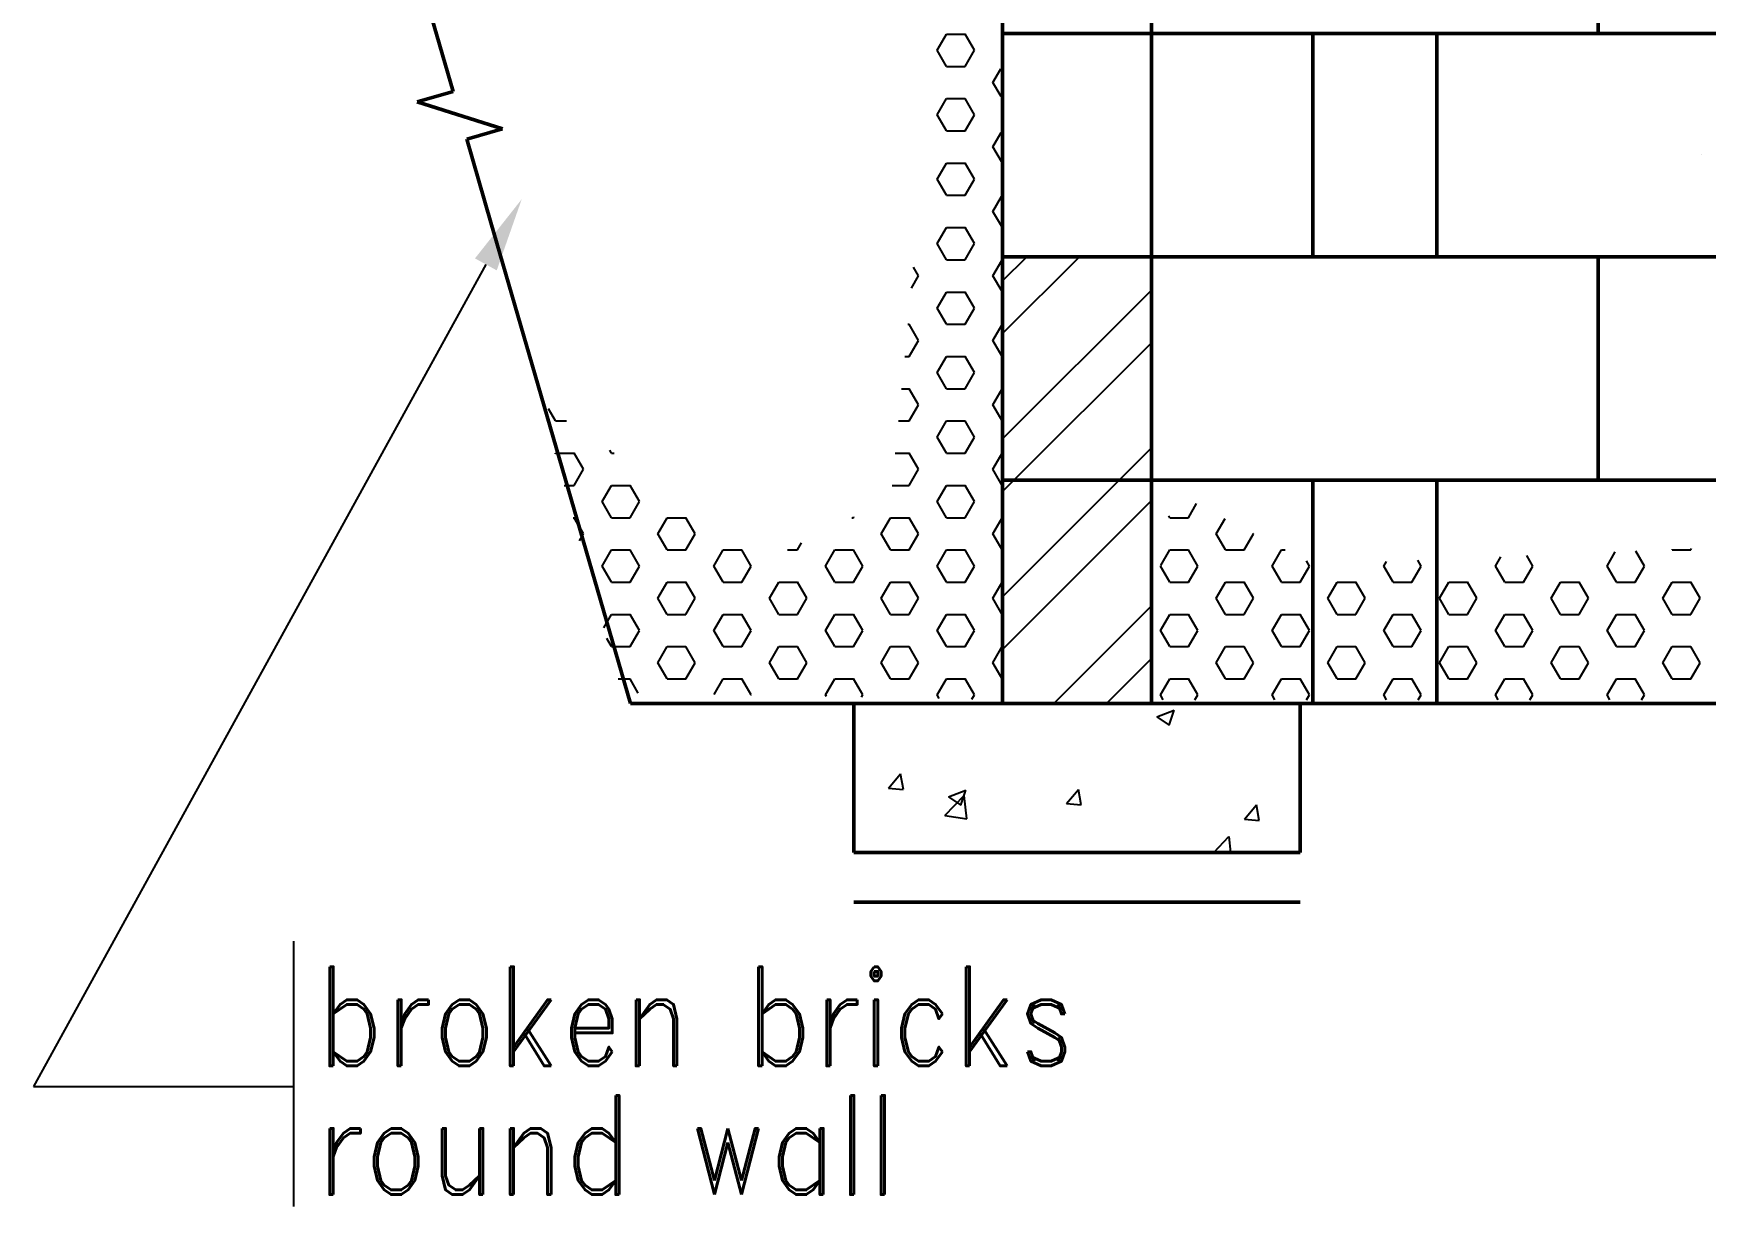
# Model space of a CAD drawing. Header units: inches. Extents: x 23 to 2032867, y 13 to 664695.
# Drawn here: x 1071447 to 1074207, y 493692 to 495628 of the extents above; entities that cross this region are included whole.
import ezdxf

# ---------------------------------------------------------------- set-up
doc = ezdxf.new("R2010")
doc.units = ezdxf.units.IN
doc.header["$MEASUREMENT"] = 0
doc.layers.add('PLUMBING', color=8, linetype='Continuous')
doc.layers.add('TXT2', color=7, linetype='Continuous', lineweight=0)
doc.layers.add('WALLS', color=7, linetype='Continuous', lineweight=50)
doc.styles.add('RomanS', font='romans.shx')
doc.styles.add('TXT1', font='romand__.ttf', dxfattribs={"width": 0.8, "height": 100})

msp = doc.modelspace()

# ---------------------------------------------------------------- linework, layer by layer
at = {"color": 0}
for p, q in [((1072938.674, 495599.992, 0), (1072954.03, 495626.59, 0)), ((1072954.03, 495626.59, 0), (1072984.743, 495626.59, 0)), ((1073000.099, 495599.992, 0), (1072984.743, 495626.59, 0)), ((1072954.03, 495573.395, 0), (1072938.674, 495599.992, 0)), ((1072984.743, 495573.395, 0), (1073000.099, 495599.992, 0)), ((1072954.03, 495573.395, 0), (1072984.743, 495573.395, 0)), ((1073030.811, 495546.797, 0), (1073043.934, 495569.526, 0)), ((1073044.159, 495523.679, 0), (1073030.811, 495546.797, 0)), ((1072938.674, 495493.601, 0), (1072954.03, 495520.199, 0)), ((1072954.03, 495520.199, 0), (1072984.743, 495520.199, 0)), ((1073000.099, 495493.601, 0), (1072984.743, 495520.199, 0)), ((1072954.03, 495467.003, 0), (1072938.674, 495493.601, 0)), ((1072984.743, 495467.003, 0), (1073000.099, 495493.601, 0)), ((1072954.03, 495467.003, 0), (1072984.743, 495467.003, 0)), ((1073030.811, 495440.406, 0), (1073044.451, 495464.03, 0)), ((1073044.684, 495416.377, 0), (1073030.811, 495440.406, 0)), ((1072938.674, 495387.21, 0), (1072954.03, 495413.808, 0)), ((1072954.03, 495413.808, 0), (1072984.743, 495413.808, 0)), ((1073000.099, 495387.21, 0), (1072984.743, 495413.808, 0)), ((1072954.03, 495360.612, 0), (1072938.674, 495387.21, 0)), ((1072984.743, 495360.612, 0), (1073000.099, 495387.21, 0)), ((1072954.03, 495360.612, 0), (1072984.743, 495360.612, 0)), ((1073030.811, 495334.014, 0), (1073044.968, 495358.533, 0)), ((1073045.21, 495309.076, 0), (1073030.811, 495334.014, 0)), ((1072938.674, 495280.819, 0), (1072954.03, 495307.417, 0)), ((1072954.03, 495307.417, 0), (1072984.743, 495307.417, 0)), ((1073000.099, 495280.819, 0), (1072984.743, 495307.417, 0)), ((1072954.03, 495254.221, 0), (1072938.674, 495280.819, 0)), ((1072984.743, 495254.221, 0), (1073000.099, 495280.819, 0)), ((1072907.961, 495227.623, 0), (1072899.569, 495242.159, 0)), ((1072954.03, 495254.221, 0), (1072984.743, 495254.221, 0)), ((1073030.811, 495227.623, 0), (1073045.484, 495253.037, 0)), ((1072896.149, 495207.164, 0), (1072907.961, 495227.623, 0)), ((1073045.735, 495201.774, 0), (1073030.811, 495227.623, 0)), ((1072938.674, 495174.428, 0), (1072954.03, 495201.025, 0)), ((1072954.03, 495201.025, 0), (1072984.743, 495201.025, 0)), ((1073000.099, 495174.428, 0), (1072984.743, 495201.025, 0)), ((1072890.352, 495147.83, 0), (1072892.605, 495147.83, 0)), ((1072907.961, 495121.232, 0), (1072892.605, 495147.83, 0)), ((1072954.03, 495147.83, 0), (1072938.674, 495174.428, 0)), ((1072954.03, 495147.83, 0), (1072984.743, 495147.83, 0)), ((1072984.743, 495147.83, 0), (1073000.099, 495174.428, 0)), ((1073030.811, 495121.232, 0), (1073046.001, 495147.541, 0)), ((1072892.605, 495094.634, 0), (1072907.961, 495121.232, 0)), ((1073046.168, 495094.634, 0), (1073030.811, 495121.232, 0)), ((1072885.154, 495094.634, 0), (1072892.605, 495094.634, 0)), ((1072938.674, 495068.036, 0), (1072954.03, 495094.634, 0)), ((1072954.03, 495094.634, 0), (1072984.743, 495094.634, 0)), ((1073000.099, 495068.036, 0), (1072984.743, 495094.634, 0)), ((1073046.168, 495094.634, 0), (1073046.26, 495094.634, 0)), ((1072954.03, 495041.439, 0), (1072938.674, 495068.036, 0)), ((1072984.743, 495041.439, 0), (1073000.099, 495068.036, 0)), ((1072879.956, 495041.439, 0), (1072892.605, 495041.439, 0)), ((1072907.961, 495014.841, 0), (1072892.605, 495041.439, 0)), ((1072954.03, 495041.439, 0), (1072984.743, 495041.439, 0)), ((1073030.811, 495014.841, 0), (1073046.168, 495041.439, 0)), ((1073046.168, 495041.439, 0), (1073046.521, 495041.439, 0)), ((1072892.605, 494988.243, 0), (1072907.961, 495014.841, 0)), ((1073046.168, 494988.243, 0), (1073030.811, 495014.841, 0)), ((1072309.068, 494988.243, 0), (1072297.391, 495008.468, 0)), ((1072309.068, 494988.243, 0), (1072327.21, 494988.243, 0)), ((1072874.758, 494988.243, 0), (1072892.605, 494988.243, 0)), ((1072938.674, 494961.645, 0), (1072954.03, 494988.243, 0)), ((1072954.03, 494988.243, 0), (1072984.743, 494988.243, 0)), ((1073000.099, 494961.645, 0), (1072984.743, 494988.243, 0)), ((1073046.168, 494988.243, 0), (1073046.781, 494988.243, 0)), ((1072954.03, 494935.047, 0), (1072938.674, 494961.645, 0)), ((1072984.743, 494935.047, 0), (1073000.099, 494961.645, 0)), ((1072308.594, 494934.226, 0), (1072309.068, 494935.047, 0)), ((1072309.068, 494935.047, 0), (1072339.78, 494935.047, 0)), ((1072355.136, 494908.45, 0), (1072339.78, 494935.047, 0)), ((1072401.205, 494935.047, 0), (1072398.351, 494939.99, 0)), ((1072401.205, 494935.047, 0), (1072405.639, 494935.047, 0)), ((1072869.56, 494935.047, 0), (1072892.605, 494935.047, 0)), ((1072907.961, 494908.45, 0), (1072892.605, 494935.047, 0)), ((1072954.03, 494935.047, 0), (1072984.743, 494935.047, 0)), ((1073030.811, 494908.45, 0), (1073046.168, 494935.047, 0)), ((1073046.168, 494935.047, 0), (1073047.042, 494935.047, 0)), ((1072339.78, 494881.852, 0), (1072355.136, 494908.45, 0)), ((1072892.605, 494881.852, 0), (1072907.961, 494908.45, 0)), ((1073046.168, 494881.852, 0), (1073030.811, 494908.45, 0)), ((1072323.172, 494881.852, 0), (1072339.78, 494881.852, 0)), ((1072385.849, 494855.254, 0), (1072401.205, 494881.852, 0)), ((1072401.205, 494881.852, 0), (1072431.918, 494881.852, 0)), ((1072447.274, 494855.254, 0), (1072431.918, 494881.852, 0)), ((1072864.362, 494881.852, 0), (1072892.605, 494881.852, 0)), ((1072938.674, 494855.254, 0), (1072954.03, 494881.852, 0)), ((1072954.03, 494881.852, 0), (1072984.743, 494881.852, 0)), ((1073000.099, 494855.254, 0), (1072984.743, 494881.852, 0)), ((1073046.168, 494881.852, 0), (1073047.302, 494881.852, 0)), ((1073046.607, 494871.731, 0), (1073065.473, 494890.598, 0)), ((1072401.205, 494828.656, 0), (1072385.849, 494855.254, 0)), ((1072431.918, 494828.656, 0), (1072447.274, 494855.254, 0)), ((1072954.03, 494828.656, 0), (1072938.674, 494855.254, 0)), ((1072984.743, 494828.656, 0), (1073000.099, 494855.254, 0)), ((1073353.293, 494828.656, 0), (1073366.667, 494851.821, 0)), ((1072337.979, 494828.656, 0), (1072339.78, 494828.656, 0)), ((1072355.136, 494802.058, 0), (1072339.78, 494828.656, 0)), ((1072401.205, 494828.656, 0), (1072431.918, 494828.656, 0)), ((1072477.986, 494802.058, 0), (1072493.343, 494828.656, 0)), ((1072493.343, 494828.656, 0), (1072524.055, 494828.656, 0)), ((1072539.411, 494802.058, 0), (1072524.055, 494828.656, 0)), ((1072798.075, 494828.656, 0), (1072800.468, 494828.656, 0)), ((1072800.468, 494828.656, 0), (1072801.439, 494830.338, 0)), ((1072846.536, 494802.058, 0), (1072861.893, 494828.656, 0)), ((1072861.893, 494828.656, 0), (1072892.605, 494828.656, 0)), ((1072907.961, 494802.058, 0), (1072892.605, 494828.656, 0)), ((1072954.03, 494828.656, 0), (1072984.743, 494828.656, 0)), ((1073030.811, 494802.058, 0), (1073046.168, 494828.656, 0)), ((1073046.168, 494828.656, 0), (1073047.563, 494828.656, 0)), ((1073322.58, 494828.656, 0), (1073320.908, 494831.553, 0)), ((1073322.58, 494828.656, 0), (1073353.293, 494828.656, 0)), ((1073399.361, 494802.058, 0), (1073413.885, 494827.215, 0)), ((1072348.555, 494790.66, 0), (1072355.136, 494802.058, 0)), ((1072493.343, 494775.461, 0), (1072477.986, 494802.058, 0)), ((1072524.055, 494775.461, 0), (1072539.411, 494802.058, 0)), ((1072861.893, 494775.461, 0), (1072846.536, 494802.058, 0)), ((1072892.605, 494775.461, 0), (1072907.961, 494802.058, 0)), ((1073046.168, 494775.461, 0), (1073030.811, 494802.058, 0)), ((1073414.718, 494775.461, 0), (1073399.361, 494802.058, 0)), ((1073445.43, 494775.461, 0), (1073460.786, 494802.058, 0)), ((1073460.786, 494802.058, 0), (1073460.196, 494803.081, 0)), ((1072385.849, 494748.863, 0), (1072401.205, 494775.461, 0)), ((1072401.205, 494775.461, 0), (1072431.918, 494775.461, 0)), ((1072447.274, 494748.863, 0), (1072431.918, 494775.461, 0)), ((1072493.343, 494775.461, 0), (1072524.055, 494775.461, 0)), ((1072570.124, 494748.863, 0), (1072585.48, 494775.461, 0)), ((1072585.48, 494775.461, 0), (1072616.193, 494775.461, 0)), ((1072631.549, 494748.863, 0), (1072616.193, 494775.461, 0)), ((1072691.684, 494775.461, 0), (1072708.33, 494775.461, 0)), ((1072708.33, 494775.461, 0), (1072715.086, 494787.161, 0)), ((1072754.399, 494748.863, 0), (1072769.755, 494775.461, 0)), ((1072769.755, 494775.461, 0), (1072800.468, 494775.461, 0)), ((1072815.824, 494748.863, 0), (1072800.468, 494775.461, 0)), ((1072861.893, 494775.461, 0), (1072892.605, 494775.461, 0)), ((1072938.674, 494748.863, 0), (1072954.03, 494775.461, 0)), ((1072954.03, 494775.461, 0), (1072984.743, 494775.461, 0)), ((1073000.099, 494748.863, 0), (1072984.743, 494775.461, 0)), ((1073046.168, 494775.461, 0), (1073047.823, 494775.461, 0)), ((1073307.635, 494749.574, 0), (1073322.58, 494775.461, 0)), ((1073322.58, 494775.461, 0), (1073353.293, 494775.461, 0)), ((1073368.649, 494748.863, 0), (1073353.293, 494775.461, 0)), ((1073414.718, 494775.461, 0), (1073445.43, 494775.461, 0)), ((1073491.499, 494748.863, 0), (1073506.855, 494775.461, 0)), ((1073506.855, 494775.461, 0), (1073513.198, 494775.461, 0)), ((1073860.049, 494748.863, 0), (1073868.886, 494764.168, 0)), ((1073921.474, 494748.863, 0), (1073911.588, 494765.986, 0)), ((1074044.324, 494748.863, 0), (1074057.804, 494772.21, 0)), ((1074105.749, 494748.863, 0), (1074091.443, 494773.642, 0)), ((1074151.818, 494775.461, 0), (1074151.394, 494776.194, 0)), ((1074151.818, 494775.461, 0), (1074182.53, 494775.461, 0)), ((1074182.53, 494775.461, 0), (1074183.749, 494777.571, 0)), ((1072401.205, 494722.265, 0), (1072385.849, 494748.863, 0)), ((1072431.918, 494722.265, 0), (1072447.274, 494748.863, 0)), ((1072585.48, 494722.265, 0), (1072570.124, 494748.863, 0)), ((1072616.193, 494722.265, 0), (1072631.549, 494748.863, 0)), ((1072769.755, 494722.265, 0), (1072754.399, 494748.863, 0)), ((1072800.468, 494722.265, 0), (1072815.824, 494748.863, 0)), ((1072954.03, 494722.265, 0), (1072938.674, 494748.863, 0)), ((1072984.743, 494722.265, 0), (1073000.099, 494748.863, 0)), ((1073322.58, 494722.265, 0), (1073307.455, 494748.463, 0)), ((1073353.293, 494722.265, 0), (1073368.649, 494748.863, 0)), ((1073506.855, 494722.265, 0), (1073491.499, 494748.863, 0)), ((1073537.568, 494722.265, 0), (1073552.924, 494748.863, 0)), ((1073552.924, 494748.863, 0), (1073548.055, 494757.295, 0)), ((1073675.774, 494748.863, 0), (1073679.968, 494756.126, 0)), ((1073691.13, 494722.265, 0), (1073675.774, 494748.863, 0)), ((1073721.843, 494722.265, 0), (1073737.199, 494748.863, 0)), ((1073737.199, 494748.863, 0), (1073731.733, 494758.33, 0)), ((1073875.405, 494722.265, 0), (1073860.049, 494748.863, 0)), ((1073906.118, 494722.265, 0), (1073921.474, 494748.863, 0)), ((1074059.68, 494722.265, 0), (1074044.324, 494748.863, 0)), ((1074090.393, 494722.265, 0), (1074105.749, 494748.863, 0)), ((1072401.205, 494722.265, 0), (1072431.918, 494722.265, 0)), ((1072477.986, 494695.667, 0), (1072493.343, 494722.265, 0)), ((1072493.343, 494722.265, 0), (1072524.055, 494722.265, 0)), ((1072539.411, 494695.667, 0), (1072524.055, 494722.265, 0)), ((1072585.48, 494722.265, 0), (1072616.193, 494722.265, 0)), ((1072662.261, 494695.667, 0), (1072677.618, 494722.265, 0)), ((1072677.618, 494722.265, 0), (1072708.33, 494722.265, 0)), ((1072723.686, 494695.667, 0), (1072708.33, 494722.265, 0)), ((1072769.755, 494722.265, 0), (1072800.468, 494722.265, 0)), ((1072846.536, 494695.667, 0), (1072861.893, 494722.265, 0)), ((1072861.893, 494722.265, 0), (1072892.605, 494722.265, 0)), ((1072907.961, 494695.667, 0), (1072892.605, 494722.265, 0)), ((1072954.03, 494722.265, 0), (1072984.743, 494722.265, 0)), ((1073030.811, 494695.667, 0), (1073046.168, 494722.265, 0)), ((1073046.168, 494722.265, 0), (1073048.084, 494722.265, 0)), ((1073322.58, 494722.265, 0), (1073353.293, 494722.265, 0)), ((1073399.361, 494695.667, 0), (1073414.718, 494722.265, 0)), ((1073414.718, 494722.265, 0), (1073445.43, 494722.265, 0)), ((1073460.786, 494695.667, 0), (1073445.43, 494722.265, 0)), ((1073506.855, 494722.265, 0), (1073537.568, 494722.265, 0)), ((1073583.636, 494695.667, 0), (1073598.993, 494722.265, 0)), ((1073598.993, 494722.265, 0), (1073629.705, 494722.265, 0)), ((1073645.061, 494695.667, 0), (1073629.705, 494722.265, 0)), ((1073691.13, 494722.265, 0), (1073721.843, 494722.265, 0)), ((1073767.911, 494695.667, 0), (1073783.268, 494722.265, 0)), ((1073783.268, 494722.265, 0), (1073813.98, 494722.265, 0)), ((1073829.336, 494695.667, 0), (1073813.98, 494722.265, 0)), ((1073875.405, 494722.265, 0), (1073906.118, 494722.265, 0)), ((1073952.186, 494695.667, 0), (1073967.543, 494722.265, 0)), ((1073967.543, 494722.265, 0), (1073998.255, 494722.265, 0)), ((1074013.611, 494695.667, 0), (1073998.255, 494722.265, 0)), ((1074059.68, 494722.265, 0), (1074090.393, 494722.265, 0)), ((1074136.461, 494695.667, 0), (1074151.818, 494722.265, 0)), ((1074151.818, 494722.265, 0), (1074182.53, 494722.265, 0)), ((1074197.886, 494695.667, 0), (1074182.53, 494722.265, 0)), ((1072493.343, 494669.069, 0), (1072477.986, 494695.667, 0)), ((1072524.055, 494669.069, 0), (1072539.411, 494695.667, 0)), ((1072677.618, 494669.069, 0), (1072662.261, 494695.667, 0)), ((1072708.33, 494669.069, 0), (1072723.686, 494695.667, 0)), ((1072861.893, 494669.069, 0), (1072846.536, 494695.667, 0)), ((1072892.605, 494669.069, 0), (1072907.961, 494695.667, 0)), ((1073046.168, 494669.069, 0), (1073030.811, 494695.667, 0)), ((1073414.718, 494669.069, 0), (1073399.361, 494695.667, 0)), ((1073445.43, 494669.069, 0), (1073460.786, 494695.667, 0)), ((1073598.993, 494669.069, 0), (1073583.636, 494695.667, 0)), ((1073629.705, 494669.069, 0), (1073645.061, 494695.667, 0)), ((1073783.268, 494669.069, 0), (1073767.911, 494695.667, 0)), ((1073813.98, 494669.069, 0), (1073829.336, 494695.667, 0)), ((1073967.543, 494669.069, 0), (1073952.186, 494695.667, 0)), ((1073998.255, 494669.069, 0), (1074013.611, 494695.667, 0)), ((1074151.818, 494669.069, 0), (1074136.461, 494695.667, 0)), ((1074182.53, 494669.069, 0), (1074197.886, 494695.667, 0)), ((1072388.517, 494647.093, 0), (1072401.205, 494669.069, 0)), ((1072401.205, 494669.069, 0), (1072431.918, 494669.069, 0)), ((1072447.274, 494642.471, 0), (1072431.918, 494669.069, 0)), ((1072493.343, 494669.069, 0), (1072524.055, 494669.069, 0)), ((1072570.124, 494642.471, 0), (1072585.48, 494669.069, 0)), ((1072585.48, 494669.069, 0), (1072616.193, 494669.069, 0)), ((1072631.549, 494642.471, 0), (1072616.193, 494669.069, 0)), ((1072677.618, 494669.069, 0), (1072708.33, 494669.069, 0)), ((1072754.399, 494642.471, 0), (1072769.755, 494669.069, 0)), ((1072769.755, 494669.069, 0), (1072800.468, 494669.069, 0)), ((1072815.824, 494642.471, 0), (1072800.468, 494669.069, 0)), ((1072861.893, 494669.069, 0), (1072892.605, 494669.069, 0)), ((1072938.674, 494642.471, 0), (1072954.03, 494669.069, 0)), ((1072954.03, 494669.069, 0), (1072984.743, 494669.069, 0)), ((1073000.099, 494642.471, 0), (1072984.743, 494669.069, 0)), ((1073046.168, 494669.069, 0), (1073048.344, 494669.069, 0)), ((1073307.224, 494642.471, 0), (1073322.58, 494669.069, 0)), ((1073322.58, 494669.069, 0), (1073353.293, 494669.069, 0)), ((1073368.649, 494642.471, 0), (1073353.293, 494669.069, 0)), ((1073414.718, 494669.069, 0), (1073445.43, 494669.069, 0)), ((1073491.499, 494642.471, 0), (1073506.855, 494669.069, 0)), ((1073506.855, 494669.069, 0), (1073537.568, 494669.069, 0)), ((1073552.924, 494642.471, 0), (1073537.568, 494669.069, 0)), ((1073598.993, 494669.069, 0), (1073629.705, 494669.069, 0)), ((1073675.774, 494642.471, 0), (1073691.13, 494669.069, 0)), ((1073691.13, 494669.069, 0), (1073721.843, 494669.069, 0)), ((1073737.199, 494642.471, 0), (1073721.843, 494669.069, 0)), ((1073783.268, 494669.069, 0), (1073813.98, 494669.069, 0)), ((1073860.049, 494642.471, 0), (1073875.405, 494669.069, 0)), ((1073875.405, 494669.069, 0), (1073906.118, 494669.069, 0)), ((1073921.474, 494642.471, 0), (1073906.118, 494669.069, 0)), ((1073967.543, 494669.069, 0), (1073998.255, 494669.069, 0)), ((1074044.324, 494642.471, 0), (1074059.68, 494669.069, 0)), ((1074059.68, 494669.069, 0), (1074090.393, 494669.069, 0)), ((1074105.749, 494642.471, 0), (1074090.393, 494669.069, 0)), ((1074151.818, 494669.069, 0), (1074182.53, 494669.069, 0)), ((1072401.205, 494615.874, 0), (1072393.485, 494629.245, 0)), ((1072431.918, 494615.874, 0), (1072447.274, 494642.471, 0)), ((1072585.48, 494615.874, 0), (1072570.124, 494642.471, 0)), ((1072616.193, 494615.874, 0), (1072631.549, 494642.471, 0)), ((1072769.755, 494615.874, 0), (1072754.399, 494642.471, 0)), ((1072800.468, 494615.874, 0), (1072815.824, 494642.471, 0)), ((1072954.03, 494615.874, 0), (1072938.674, 494642.471, 0)), ((1072984.743, 494615.874, 0), (1073000.099, 494642.471, 0)), ((1073322.58, 494615.874, 0), (1073307.224, 494642.471, 0)), ((1073353.293, 494615.874, 0), (1073368.649, 494642.471, 0)), ((1073506.855, 494615.874, 0), (1073491.499, 494642.471, 0)), ((1073537.568, 494615.874, 0), (1073552.924, 494642.471, 0)), ((1073691.13, 494615.874, 0), (1073675.774, 494642.471, 0)), ((1073721.843, 494615.874, 0), (1073737.199, 494642.471, 0)), ((1073875.405, 494615.874, 0), (1073860.049, 494642.471, 0)), ((1073906.118, 494615.874, 0), (1073921.474, 494642.471, 0)), ((1074059.68, 494615.874, 0), (1074044.324, 494642.471, 0)), ((1074090.393, 494615.874, 0), (1074105.749, 494642.471, 0)), ((1072401.205, 494615.874, 0), (1072431.918, 494615.874, 0)), ((1072477.986, 494589.276, 0), (1072493.343, 494615.874, 0)), ((1072493.343, 494615.874, 0), (1072524.055, 494615.874, 0)), ((1072539.411, 494589.276, 0), (1072524.055, 494615.874, 0)), ((1072585.48, 494615.874, 0), (1072616.193, 494615.874, 0)), ((1072662.261, 494589.276, 0), (1072677.618, 494615.874, 0)), ((1072677.618, 494615.874, 0), (1072708.33, 494615.874, 0)), ((1072723.686, 494589.276, 0), (1072708.33, 494615.874, 0)), ((1072769.755, 494615.874, 0), (1072800.468, 494615.874, 0)), ((1072846.536, 494589.276, 0), (1072861.893, 494615.874, 0)), ((1072861.893, 494615.874, 0), (1072892.605, 494615.874, 0)), ((1072907.961, 494589.276, 0), (1072892.605, 494615.874, 0)), ((1072954.03, 494615.874, 0), (1072984.743, 494615.874, 0)), ((1073030.811, 494589.276, 0), (1073046.168, 494615.874, 0)), ((1073046.168, 494615.874, 0), (1073048.605, 494615.874, 0)), ((1073322.58, 494615.874, 0), (1073353.293, 494615.874, 0)), ((1073399.361, 494589.276, 0), (1073414.718, 494615.874, 0)), ((1073414.718, 494615.874, 0), (1073445.43, 494615.874, 0)), ((1073460.786, 494589.276, 0), (1073445.43, 494615.874, 0)), ((1073506.855, 494615.874, 0), (1073537.568, 494615.874, 0)), ((1073583.636, 494589.276, 0), (1073598.993, 494615.874, 0)), ((1073598.993, 494615.874, 0), (1073629.705, 494615.874, 0)), ((1073645.061, 494589.276, 0), (1073629.705, 494615.874, 0)), ((1073691.13, 494615.874, 0), (1073721.843, 494615.874, 0)), ((1073767.911, 494589.276, 0), (1073783.268, 494615.874, 0)), ((1073783.268, 494615.874, 0), (1073813.98, 494615.874, 0)), ((1073829.336, 494589.276, 0), (1073813.98, 494615.874, 0)), ((1073875.405, 494615.874, 0), (1073906.118, 494615.874, 0)), ((1073952.186, 494589.276, 0), (1073967.543, 494615.874, 0)), ((1073967.543, 494615.874, 0), (1073998.255, 494615.874, 0)), ((1074013.611, 494589.276, 0), (1073998.255, 494615.874, 0)), ((1074059.68, 494615.874, 0), (1074090.393, 494615.874, 0)), ((1074136.461, 494589.276, 0), (1074151.818, 494615.874, 0)), ((1074151.818, 494615.874, 0), (1074182.53, 494615.874, 0)), ((1074197.886, 494589.276, 0), (1074182.53, 494615.874, 0)), ((1072493.343, 494562.678, 0), (1072477.986, 494589.276, 0)), ((1072524.055, 494562.678, 0), (1072539.411, 494589.276, 0)), ((1072677.618, 494562.678, 0), (1072662.261, 494589.276, 0)), ((1072708.33, 494562.678, 0), (1072723.686, 494589.276, 0)), ((1072861.893, 494562.678, 0), (1072846.536, 494589.276, 0)), ((1072892.605, 494562.678, 0), (1072907.961, 494589.276, 0)), ((1073046.168, 494562.678, 0), (1073030.811, 494589.276, 0)), ((1073414.718, 494562.678, 0), (1073399.361, 494589.276, 0)), ((1073445.43, 494562.678, 0), (1073460.786, 494589.276, 0)), ((1073598.993, 494562.678, 0), (1073583.636, 494589.276, 0)), ((1073629.705, 494562.678, 0), (1073645.061, 494589.276, 0)), ((1073783.268, 494562.678, 0), (1073767.911, 494589.276, 0)), ((1073813.98, 494562.678, 0), (1073829.336, 494589.276, 0)), ((1073967.543, 494562.678, 0), (1073952.186, 494589.276, 0)), ((1073998.255, 494562.678, 0), (1074013.611, 494589.276, 0)), ((1074151.818, 494562.678, 0), (1074136.461, 494589.276, 0)), ((1074182.53, 494562.678, 0), (1074197.886, 494589.276, 0)), ((1072412.014, 494562.678, 0), (1072431.918, 494562.678, 0)), ((1072445.456, 494539.23, 0), (1072431.918, 494562.678, 0)), ((1072493.343, 494562.678, 0), (1072524.055, 494562.678, 0)), ((1072570.628, 494536.954, 0), (1072585.48, 494562.678, 0)), ((1072585.48, 494562.678, 0), (1072616.193, 494562.678, 0)), ((1072631.549, 494536.08, 0), (1072616.193, 494562.678, 0)), ((1072677.618, 494562.678, 0), (1072708.33, 494562.678, 0)), ((1072754.399, 494536.08, 0), (1072769.755, 494562.678, 0)), ((1072769.755, 494562.678, 0), (1072800.468, 494562.678, 0)), ((1072815.824, 494536.08, 0), (1072800.468, 494562.678, 0)), ((1072861.893, 494562.678, 0), (1072892.605, 494562.678, 0)), ((1072938.674, 494536.08, 0), (1072954.03, 494562.678, 0)), ((1072954.03, 494562.678, 0), (1072984.743, 494562.678, 0)), ((1073000.099, 494536.08, 0), (1072984.743, 494562.678, 0)), ((1073046.168, 494562.678, 0), (1073048.866, 494562.678, 0)), ((1073307.224, 494536.08, 0), (1073322.58, 494562.678, 0)), ((1073322.58, 494562.678, 0), (1073353.293, 494562.678, 0)), ((1073368.649, 494536.08, 0), (1073353.293, 494562.678, 0)), ((1073414.718, 494562.678, 0), (1073445.43, 494562.678, 0)), ((1073491.499, 494536.08, 0), (1073506.855, 494562.678, 0)), ((1073506.855, 494562.678, 0), (1073537.568, 494562.678, 0)), ((1073552.924, 494536.08, 0), (1073537.568, 494562.678, 0)), ((1073598.993, 494562.678, 0), (1073629.705, 494562.678, 0)), ((1073675.774, 494536.08, 0), (1073691.13, 494562.678, 0)), ((1073691.13, 494562.678, 0), (1073721.843, 494562.678, 0)), ((1073737.199, 494536.08, 0), (1073721.843, 494562.678, 0)), ((1073783.268, 494562.678, 0), (1073813.98, 494562.678, 0)), ((1073860.049, 494536.08, 0), (1073875.405, 494562.678, 0)), ((1073875.405, 494562.678, 0), (1073906.118, 494562.678, 0)), ((1073921.474, 494536.08, 0), (1073906.118, 494562.678, 0)), ((1073967.543, 494562.678, 0), (1073998.255, 494562.678, 0)), ((1074044.324, 494536.08, 0), (1074059.68, 494562.678, 0)), ((1074059.68, 494562.678, 0), (1074090.393, 494562.678, 0)), ((1074105.749, 494536.08, 0), (1074090.393, 494562.678, 0)), ((1074151.818, 494562.678, 0), (1074182.53, 494562.678, 0)), ((1072631.415, 494535.849, 0), (1072631.549, 494536.08, 0)), ((1072755.839, 494533.586, 0), (1072754.399, 494536.08, 0)), ((1072813.776, 494532.533, 0), (1072815.824, 494536.08, 0)), ((1072942.069, 494530.2, 0), (1072938.674, 494536.08, 0)), ((1072996.137, 494529.217, 0), (1073000.099, 494536.08, 0)), ((1073311.742, 494528.256, 0), (1073307.224, 494536.08, 0)), ((1073364.131, 494528.256, 0), (1073368.649, 494536.08, 0)), ((1073496.017, 494528.256, 0), (1073491.499, 494536.08, 0)), ((1073548.406, 494528.256, 0), (1073552.924, 494536.08, 0)), ((1073680.292, 494528.256, 0), (1073675.774, 494536.08, 0)), ((1073732.681, 494528.256, 0), (1073737.199, 494536.08, 0)), ((1073864.567, 494528.256, 0), (1073860.049, 494536.08, 0)), ((1073916.956, 494528.256, 0), (1073921.474, 494536.08, 0)), ((1074048.842, 494528.256, 0), (1074044.324, 494536.08, 0)), ((1074101.231, 494528.256, 0), (1074105.749, 494536.08, 0)), ((1073301.347, 494499.835, 0), (1073330.02, 494510.841, 0)), ((1073301.347, 494499.835, 0), (1073321.717, 494486.095, 0)), ((1073321.727, 494486.093, 0), (1073330.03, 494510.838, 0)), ((1072858.38, 494382.468, 0), (1072878.122, 494405.995, 0)), ((1072882.866, 494380.324, 0), (1072878.131, 494405.992, 0)), ((1072858.38, 494382.468, 0), (1072882.857, 494380.326, 0)), ((1072957.276, 494367.758, 0), (1072985.949, 494378.765, 0)), ((1072977.655, 494354.016, 0), (1072985.959, 494378.762, 0)), ((1073152.098, 494356.771, 0), (1073171.84, 494380.298, 0)), ((1073176.584, 494354.627, 0), (1073171.849, 494380.295, 0)), ((1072951.357, 494337.163, 0), (1072983.252, 494370.405, 0)), ((1072957.276, 494367.758, 0), (1072977.646, 494354.019, 0)), ((1072987.786, 494331.511, 0), (1072983.262, 494370.401, 0)), ((1073152.098, 494356.771, 0), (1073176.575, 494354.629, 0)), ((1073445.816, 494331.074, 0), (1073465.558, 494354.601, 0)), ((1073470.302, 494328.929, 0), (1073465.567, 494354.598, 0)), ((1072951.357, 494337.163, 0), (1072987.776, 494331.514, 0)), ((1073445.816, 494331.074, 0), (1073470.293, 494328.932, 0)), ((1073395.075, 494276.348, 0), (1073420.287, 494302.625, 0)), ((1073423.353, 494276.348, 0), (1073420.297, 494302.621, 0))]:
    msp.add_line(p, q, dxfattribs=at)
for p, q in [((1073046.607, 495219.204, 0), (1073086.551, 495259.148, 0)), ((1073046.607, 495132.336, 0), (1073173.419, 495259.148, 0)), ((1072193.919, 495246.599, 0), (1071447.327, 493890.033, 0)), ((1073046.607, 494958.599, 0), (1073292.307, 495204.299, 0)), ((1073065.473, 494890.598, 0), (1073292.307, 495117.431, 0)), ((1073239.21, 494890.598, 0), (1073292.307, 494943.695, 0)), ((1073046.607, 494697.995, 0), (1073239.21, 494890.598, 0)), ((1073046.607, 494611.127, 0), (1073292.307, 494856.827, 0)), ((1073131.264, 494522.048, 0), (1073292.307, 494683.091, 0)), ((1073218.132, 494522.048, 0), (1073292.307, 494596.223, 0)), ((1071876.765, 493691.889, 0), (1071876.765, 494129.902, 0)), ((1071447.327, 493890.033, 0), (1071876.765, 493890.033, 0))]:
    msp.add_line(p, q)
msp.add_solid([(1072175.981, 495256.471, 0), (1072211.857, 495236.727, 0), (1072253.152, 495354.226, 0)])
at = {"layer": 'WALLS'}
for p, q in [((1073046.607, 495996.248, 0), (1073046.607, 495627.698, 0)), ((1073292.307, 495627.698, 0), (1073292.307, 495996.248, 0)), ((1074029.407, 495627.698, 0), (1074029.407, 495996.248, 0)), ((1072139.705, 495532.097, 0), (1072099.818, 495669.76, 0)), ((1073046.607, 495259.148, 0), (1073046.607, 495627.698, 0)), ((1073046.607, 495627.698, 0), (1073292.307, 495627.698, 0)), ((1075913.107, 495627.698, 0), (1073292.307, 495627.698, 0)), ((1073292.307, 495259.148, 0), (1073292.307, 495627.698, 0)), ((1073558.482, 495259.148, 0), (1073558.482, 495627.698, 0)), ((1073763.232, 495259.148, 0), (1073763.232, 495627.698, 0)), ((1072080.706, 495515.003, 0), (1072139.705, 495532.097, 0)), ((1072221.496, 495470.527, 0), (1072080.706, 495515.003, 0)), ((1072162.497, 495453.432, 0), (1072221.496, 495470.527, 0)), ((1072202.384, 495315.769, 0), (1072162.497, 495453.432, 0)), ((1072432.357, 494522.048, 0), (1072202.384, 495315.769, 0)), ((1073046.607, 495259.148, 0), (1073292.307, 495259.148, 0)), ((1073046.607, 494890.598, 0), (1073046.607, 495259.148, 0)), ((1073292.307, 495259.148, 0), (1075913.107, 495259.148, 0)), ((1073292.307, 495259.148, 0), (1073292.307, 494890.598, 0)), ((1074029.407, 494890.598, 0), (1074029.407, 495259.148, 0)), ((1073292.307, 494890.598, 0), (1073046.607, 494890.598, 0)), ((1073292.307, 494890.598, 0), (1073046.607, 494890.598, 0)), ((1073046.607, 494890.598, 0), (1073046.607, 494522.048, 0)), ((1075913.107, 494890.598, 0), (1073292.307, 494890.598, 0)), ((1073292.307, 494522.048, 0), (1073292.307, 494890.598, 0)), ((1073558.482, 494522.048, 0), (1073558.482, 494890.598, 0)), ((1073763.232, 494522.048, 0), (1073763.232, 494890.598, 0)), ((1072432.357, 494522.048, 0), (1076895.907, 494522.048, 0)), ((1072800.907, 494522.048, 0), (1073538.007, 494522.048, 0)), ((1072800.907, 494276.348, 0), (1072800.907, 494522.048, 0)), ((1073046.607, 494522.048, 0), (1073292.307, 494522.048, 0)), ((1073538.007, 494522.048, 0), (1073538.007, 494276.348, 0)), ((1073538.007, 494276.348, 0), (1072800.907, 494276.348, 0)), ((1072800.907, 494194.448, 0), (1073538.007, 494194.448, 0))]:
    msp.add_line(p, q, dxfattribs=at)

# ---------------------------------------------------------------- texts
at = {"layer": 'PLUMBING', "style": 'RomanS', "width": 0.8}
msp.add_text('"Z"', height=0.1134, dxfattribs=at).set_placement((1074200.44, 495427.461, 0))
at = {"layer": 'TXT2', "style": 'TXT1', "width": 0.8}
for s, p in [('broken bricks', (1071913.957, 493923.925, 0)), ('round wall', (1071913.957, 493711.551, 0))]:
    msp.add_text(s, height=163.8, dxfattribs=at).set_placement(p)

doc.saveas('drawing.dxf')
